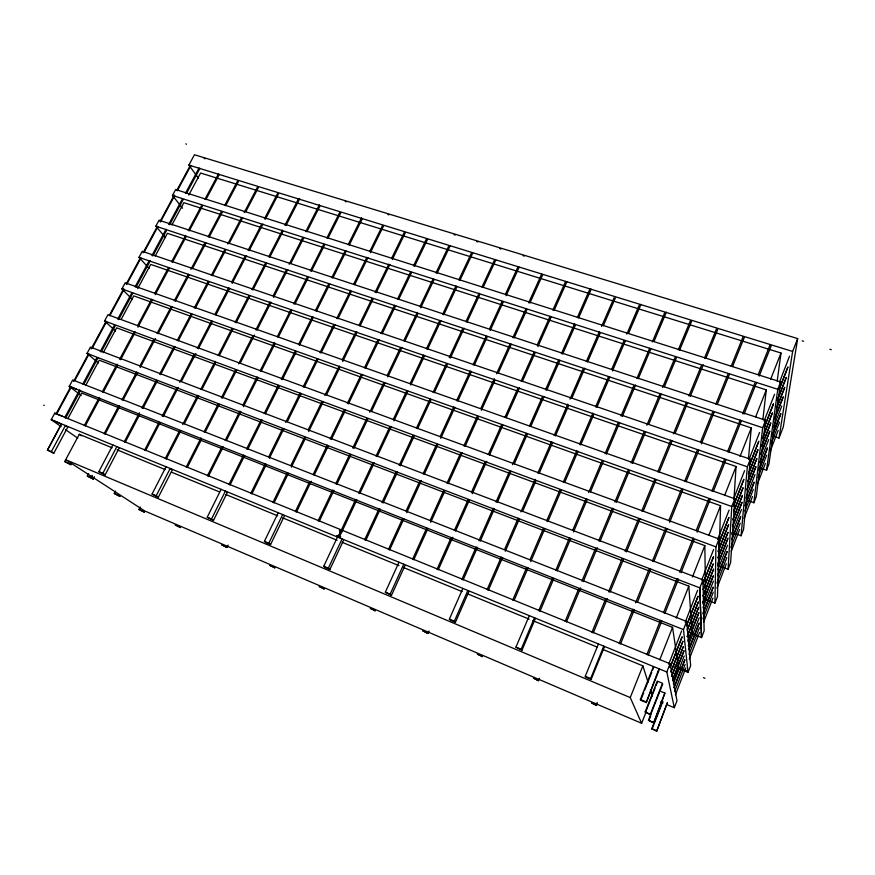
<?xml version="1.0" encoding="UTF-8"?>
<svg xmlns="http://www.w3.org/2000/svg" width="875" height="875" viewBox="0 0 875 875"><rect width="100%" height="100%" fill="white"/><g stroke="black" fill="none" stroke-linecap="round" stroke-linejoin="round"><path stroke-width="1.31" d="M703.445 598.73L714.908 603.148L715.936 546.853L719.031 538.989L107.953 314.727L104.584 320.961L115.598 331.089M719.031 538.989L717.478 596.542L714.908 603.148M121.231 319.266L133.787 295.892L720.562 505.739L718.911 563.522L717.938 566.016M717.839 565.403L728.077 569.231L731.773 506.505L734.814 498.761L125.223 282.789L121.898 288.936L132.409 299.469M733.655 504.306L733.819 501.605M733.994 498.903L736.061 466.506L150.708 264.403L137.703 288.619M734.814 498.761L730.603 562.723L728.077 569.231M732.08 532.503L741.07 535.773L747.359 466.802L750.345 459.189L142.264 251.289L138.983 257.348L149.133 268.384M748.442 458.981L751.297 427.886L167.409 233.33L155.247 255.981M750.345 459.189L743.564 529.353L741.07 535.773M762.869 419.584L766.303 389.878L183.881 202.672L171.883 225.017M746.156 500.041L753.878 502.764L762.694 427.733L765.625 420.252L159.064 220.205L155.837 226.188L165.517 237.573M765.625 420.252L756.339 496.431L753.878 502.764M777.197 381.095L781.003 353.008L200.594 173.031L188.748 195.059M758.778 467.534L766.533 470.203L777.777 389.298L780.664 381.927L175.656 189.525L172.463 195.431L182.536 208.228M780.664 381.927L768.961 463.947L766.533 470.203M772.538 435.903L779.013 438.058L792.63 351.455L797.672 338.592L194.458 154.755L188.869 165.091L198.483 178.227M797.672 338.592L783.256 427.109L779.013 438.058M674.778 691.305L685.125 664.519M689.073 654.369L699.453 627.725M702.909 618.844L713.289 592.2M716.942 583.056L726.852 557.583M730.822 547.4L740.25 523.206M744.909 511L753.309 489.431M758.1 477.356L766.653 455.175M771.094 443.756L779.494 422.188M675.456 694.761L685.803 667.942M689.259 659.05L699.639 632.384M703.587 622.223L712.972 598.084M716.92 588.153L726.316 563.795M731.237 551.359L739.659 529.506M744.078 518.361L752.5 496.486M757.411 484.094L765.352 463.466M770.241 451.095L778.192 430.445M666.75 704.55L674.308 707.722L676.998 700.788L670.075 663.742L54.731 413.23L62.595 416.205M67.878 418.611L81.648 392.995L672.558 627.353L678.705 668.577L688.034 672.383L690.659 665.602L686.667 621.469L72.723 379.947L69.267 386.356L81.189 395.5M662.703 684.075L648.462 720.289L653.658 723.012L664.902 693.098L661.183 691.545M671.77 675.948L683.211 646.702M687.192 636.53L698.633 607.272M703.106 595.831L713.552 569.122M718.036 557.681L727.978 532.241M732.955 519.531L742.405 495.37M747.884 481.381L756.831 458.489M761.808 445.769L770.766 422.877M776.737 407.619L784.689 387.264M671.803 676.134L683.233 646.909M687.214 636.737L698.644 607.513M703.117 596.083L713.552 569.395M718.025 557.955L727.967 532.547M732.944 519.837L742.383 495.698M747.852 481.72L756.798 458.85M761.764 446.141L770.711 423.27M776.683 408.013L784.634 387.691M653.658 723.012L664.902 693.098M656.655 731.248L667.297 702.909L656.655 731.248L651.777 728.678L662.638 700.919M651.995 729.236L662.812 701.575M672.558 679.984L683.966 650.781M688.439 639.352L698.852 612.686M702.822 602.525L713.245 575.859M717.708 564.441L727.628 539.044M732.594 526.345L742.011 502.217M746.977 489.519L755.913 466.659M760.867 453.961L769.803 431.113M774.758 418.414L783.191 396.823M672.591 680.159L683.988 650.978M687.958 640.828L698.863 612.916M702.833 602.766L713.234 576.122M717.697 564.703L728.109 538.059M732.572 526.641L741.989 502.534M746.944 489.847L755.869 467.009M760.823 454.322L769.748 431.484M774.703 418.797L783.136 397.228M688.308 641.856L692.136 632.056L688.822 586.162L99.269 360.194L85.717 385.405M703.15 603.87L705.611 597.559L704.823 545.617L116.638 327.819L103.272 352.691M673.214 681.002L678.53 667.384L687.903 671.202M673.356 684.02L684.206 655.955M688.264 645.827L699.191 617.816M703.019 607.742L713.42 581.098M717.883 569.68L727.508 545.245M731.741 534.166L741.42 509.589M745.894 498.137L755.016 474.534M759.806 462.481L768.753 439.567M773.719 426.836L781.747 406.022M674.045 687.586L684.928 659.684L674.078 687.739M699.267 622.902L688.877 649.534L698.895 624.083M703.216 612.752L713.103 587.387M718.047 574.711L726.95 551.873M731.894 539.197L740.797 516.359M745.741 503.683L754.152 482.114M759.095 469.438L767.495 447.869M771.947 436.461L780.85 413.623M702.866 613.9L713.289 587.169M717.752 575.717L727.18 551.523M732.145 538.803L740.578 517.158M745.041 505.706L753.977 482.792M758.942 470.061L767.375 448.416M772.341 435.684L780.773 414.05M668.73 664.256L681.614 630.952M685.202 622.311L697.605 590.242M701.663 580.092L713.595 549.533M717.642 539.383L729.083 510.103M733.611 499.023L744.57 470.662M749.12 459.233L759.555 432.502M764.105 421.072L774.539 394.341M779.538 382.08L789.534 356.169M674.308 707.722L666.827 672L670.075 663.742M688.034 672.383L683.473 629.595L686.667 621.469M702.975 579.884L699.748 588.109L701.488 637.722L704.156 630.831L702.975 579.884L90.453 347.102L87.03 353.423L98.427 363.016M650.42 714.098L662.506 683.277L657.289 681.111L645.181 711.878L650.661 714.777L645.181 711.878M649.206 719.644L650.694 715.837M670.075 667.373L682.008 636.945M686.481 625.537L697.922 596.378M702.887 583.702L713.333 557.08M718.802 543.134L728.744 517.781M733.72 505.105L743.662 479.752M749.623 464.538L758.57 441.722M764.542 426.508L773.489 403.692M778.958 389.747L787.905 366.931M670.119 667.559L682.095 637.033M686.58 625.592L698.053 596.334M703.041 583.625L713.508 556.916M718.998 542.927L728.973 517.497M733.458 506.045L743.936 479.336M749.416 465.347L758.898 441.186M764.378 427.197L773.358 404.305M779.341 389.047L787.817 367.423M670.939 671.748L682.872 641.288M687.345 629.869L698.283 601.945M703.248 589.258L713.191 563.872M718.167 551.173L728.602 524.519M733.578 511.831L743.017 487.714M748.486 473.758L757.936 449.641M763.405 435.684L772.352 412.836M777.317 400.137L786.275 377.3M670.983 671.945L682.894 641.506M687.367 630.088L698.294 602.197M703.259 589.509L713.191 564.145M718.156 551.469L728.591 524.836M733.556 512.159L742.995 488.064M748.453 474.108L757.892 450.012M762.366 438.605L772.297 413.241M777.262 400.553L786.209 377.727M659.761 659.761L672.58 627.288M676.211 618.1L688.822 586.162M692.431 576.997L704.823 545.617M708.859 535.38L720.562 505.739M724.577 495.567L736.061 466.506M740.009 456.498L751.297 427.886M755.672 416.817L766.303 389.878M770.602 379.345L781.003 353.008M653.428 666.498L640.38 699.464L640.697 700.263L646.231 702.592L658.973 668.763M646.231 702.592L659.203 669.692M645.444 712.567L655.091 688.056M656.053 685.606L657.508 681.92M641.627 723.286L630.252 697.583L65.723 459.714L144.747 510.978L641.627 723.286L646.023 712.097M640.697 700.263L643.694 692.683M644.689 690.156L651.678 672.481M652.673 669.955L653.68 667.428M646.855 654.609L660.472 620.375M663.491 612.763L677.108 578.528M679.634 572.195L693.252 537.961M696.27 530.348L708.881 498.652M711.911 491.039L724.522 459.342M727.541 451.741L740.152 420.044M742.678 413.7L754.775 383.272M758.308 374.391L769.912 345.231M630.252 697.583L642.862 665.864L602.427 649.25M648.244 655.178L661.861 620.922M664.88 613.309L678.497 579.064M681.012 572.72L694.127 539.733M697.145 532.131L710.259 499.144M713.278 491.531L725.889 459.823M728.908 452.211L741.519 420.492M744.034 414.148L756.645 382.441M759.161 376.097L771.258 345.647M633.008 609.164L619.194 643.344L620.561 643.902L634.375 609.711M635.567 602.842L649.37 568.662M652.444 561.072L665.744 528.161M668.817 520.559L681.603 488.917M684.666 481.327L697.462 449.673M700.525 442.083L712.808 411.698M715.87 404.108L728.153 373.734M731.227 366.133L742.984 337.017M637.438 602.109L650.738 569.188M653.8 561.586L667.1 528.664M669.659 522.331L682.959 489.398M686.022 481.808L698.808 450.144M701.367 443.811L714.153 412.147M717.216 404.556L729.488 374.161M732.561 366.559L744.319 337.433M596.159 704.922L591.62 702.953L596.575 705.556L597.155 702.45M598.434 643.956L585.255 676.277L585.791 677.152L591.161 679.416L604.275 647.172M591.161 679.416L590.636 678.541L603.816 646.166M605.445 599.397L591.959 632.253L593.316 632.811L607.316 598.664M608.562 591.817L622.048 558.95M625.166 551.37L638.652 518.514M641.758 510.923L654.73 479.325M657.836 471.745L670.808 440.147M673.4 433.836L686.372 402.238M688.964 395.916L701.411 365.586M704.528 357.995L716.461 328.934M609.908 592.342L623.394 559.464M626.5 551.884L639.986 519.006M643.092 511.416L656.064 479.806M659.17 472.227L672.142 440.606M675.248 433.027L687.695 402.675M690.288 396.353L703.248 364.744M705.841 358.422L717.773 329.339M566.486 621.884L580.617 587.923M583.242 581.634L597.373 547.684M599.998 541.395L613.605 508.692M616.23 502.403L629.322 470.969M632.461 463.422L645.553 431.977M648.692 424.441L661.259 394.253M664.398 386.706L676.441 357.777M679.58 350.241L691.622 321.311M538.497 680.717L533.477 678.092L538.497 680.717L539.503 678.3M565.152 621.338L578.769 588.656M581.919 581.109L595.536 548.428M598.675 540.892L612.292 508.211M614.906 501.922L628.009 470.498M631.148 462.952L644.241 431.528M646.855 425.239L659.958 393.816M662.572 387.537L675.139 357.361M678.289 349.825L690.331 320.906M521.948 650.278L521.139 649.305L534.483 617.75L535.238 618.866L521.948 650.278L515.955 647.128L529.32 615.628M552.552 577.948L538.759 610.586L540.061 611.122L553.864 578.462M555.745 570.413L569.538 537.775M572.731 530.239L585.998 498.859M588.656 492.581L601.923 461.191M605.106 453.666L618.373 422.275M621.031 415.997L633.773 385.864M636.956 378.339L649.698 348.206M652.345 341.928L664.562 313.053M557.047 570.927L570.839 538.278M573.497 532L587.3 499.341M590.483 491.805L603.214 461.661M606.397 454.125L619.664 422.723M622.322 416.445L635.589 385.044M638.236 378.766L650.978 348.622M654.161 341.086L666.367 312.189M526.739 567.394L512.761 599.998L514.052 600.523L528.03 567.908M529.966 559.88L543.419 528.522M546.645 520.997L560.088 489.65M563.314 482.125L576.756 450.778M579.447 444.511L592.9 413.153M595.591 406.886L608.497 376.786M611.723 369.272L624.094 340.43M626.784 334.152L639.155 305.309M530.72 561.641L544.698 529.014M547.925 521.489L561.367 490.12M564.594 482.595L578.036 451.238M580.727 444.959L593.633 414.848M596.859 407.323L609.766 377.212M612.445 370.945L625.352 340.834M628.578 333.298L640.948 304.445M501.32 557.003L487.145 589.575L488.425 590.089L502.578 557.506M504.58 549.489L518.208 518.164M520.931 511.908L535.095 479.336M537.819 473.069L551.447 441.755M554.17 435.488L567.788 404.162M569.975 399.153L583.045 369.086M586.316 361.572L599.397 331.505M601.573 326.495L614.108 297.686M505.312 551.239L519.466 518.656M522.736 511.131L535.817 481.053M539.087 473.528L552.705 442.203M555.428 435.936L568.498 405.858M571.769 398.333L584.839 368.255M587.562 361.987L600.097 333.156M603.367 325.642L615.344 298.069M468.869 591.642L455.438 622.289L450.472 620.2L449.378 619.117L462.886 588.405M455.438 622.289L454.355 621.206L467.852 590.439M476.219 546.897L461.923 579.305L463.181 579.819L477.466 547.389M478.964 540.663L493.248 508.255M496.005 502.02L509.742 470.859M512.487 464.625L526.225 433.464M529.528 425.983L542.172 397.305M545.464 389.834L558.655 359.909M561.4 353.686L574.591 323.761M577.336 317.527L589.98 288.859M480.211 541.155L494.495 508.725M497.241 502.491L510.978 471.319M514.281 463.837L527.461 433.902M530.764 426.42L543.955 396.495M546.7 390.25L559.891 360.325M562.636 354.091L575.269 325.402M578.572 317.92L591.205 289.242M427.962 633.434L422.833 630.788L427.962 633.434L429.034 631.017M450.986 538.048L437.073 569.188L438.309 569.691L452.78 537.283M454.333 530.567L468.245 499.428M471.581 491.958L484.936 462.066M488.272 454.584L501.637 424.692M504.973 417.222L517.77 388.566M521.117 381.095L533.914 352.45M537.25 344.969L550.058 316.323M552.836 310.1L565.633 281.444M455.558 531.059L469.47 499.898M472.248 493.675L486.719 461.267M489.497 455.044L502.852 425.13M506.198 417.648L519.542 387.745M522.331 381.511L535.128 352.855M537.906 346.62L551.261 316.717M554.05 310.483L566.847 281.816M405.027 565.469L391.464 595.372L390.141 594.202L403.769 564.178M426.683 528.095L412.595 559.212L413.809 559.705L427.886 528.577M430.062 520.625L443.581 490.744M446.961 483.273L460.491 453.403M463.87 445.933L477.389 416.052M480.769 408.581L494.298 378.711M496.552 373.723L510.07 343.853M512.892 337.63L525.853 308.995M528.664 302.772L541.625 274.137M430.708 522.342L444.795 491.214M448.175 483.733L462.252 452.605M465.073 446.37L478.592 416.489M481.414 410.255L494.933 380.363M498.312 372.892L511.273 344.247M514.084 338.023L527.045 309.378M529.856 303.144L542.817 274.498M391.464 595.372L385.35 592.178L398.989 562.22M403.856 518.886L389.659 549.883L388.467 549.391L402.664 518.416M406.7 512.684L421.466 480.462M424.309 474.261L437.938 444.511M440.77 438.309L454.967 407.323M457.811 401.122L471.439 371.372M474.283 365.17L487.342 336.667M490.186 330.466L503.245 301.952M506.078 295.75L519.148 267.247M406.077 510.978L419.705 481.239M423.117 473.802L436.745 444.073M440.158 436.636L453.786 406.897M456.63 400.706L470.258 370.967M473.102 364.766L486.161 336.273M489.573 328.836L502.064 301.58M505.477 294.142L517.967 266.875M379.061 508.747L364.689 539.711L365.87 540.192L380.242 509.206M381.938 502.545L396.309 471.581M399.186 465.391L412.978 435.662M416.434 428.225L430.227 398.497M433.103 392.306L446.327 363.814M449.203 357.623L462.416 329.131M465.872 321.705L479.095 293.212M481.972 287.022L494.616 259.777M383.119 503.016L397.48 472.03M400.356 465.839L414.148 436.1M417.605 428.663L430.817 400.159M434.273 392.722L447.486 364.219M450.363 358.028L464.155 328.289M467.031 322.088L479.675 294.831M483.131 287.394L495.775 260.127M337.488 537.02L323.739 566.267L325.303 567.525L329.897 569.461L343.569 540.269M340.266 537.622L340.528 536.856L340.266 537.622L336.952 536.244L337.291 535.533L338.559 536.08L340.747 531.431L338.559 536.08M339.773 530.25L339.478 530.873L340.747 531.431L339.478 530.873L340.933 530.513M337.017 536.298L337.345 535.587M356.902 499.8L342.42 530.644L341.261 530.163L355.742 499.341M358.641 493.172L372.542 463.575M376.009 456.181L389.922 426.584M393.389 419.191L406.711 390.819M410.189 383.425L423.511 355.064M426.409 348.895L439.731 320.534M442.63 314.366L455.952 286.005M458.85 279.847L471.592 252.711M339.347 536.375C348.305 521.675 336.044 536.648 340.594 536.911M359.8 493.631L374.281 462.788M377.169 456.619L391.07 427.011M393.969 420.842L407.87 391.234M410.769 385.066L424.67 355.458M427.558 349.289L440.88 320.917M443.778 314.748L457.1 286.377M459.998 280.208L472.741 253.061M329.897 569.461L328.355 568.203L342.081 538.902M332.817 489.934L318.161 520.756L319.309 521.227L333.955 490.394M335.748 483.766L349.814 454.18M352.745 448.011L366.811 418.425M369.742 412.256L383.808 382.659M387.319 375.266L400.214 348.141M403.736 340.736L417.211 312.386M420.142 306.217L433.038 279.092M435.969 272.923L448.864 245.798M336.886 484.225L350.952 454.617M353.883 448.448L367.948 418.841M371.459 411.447L384.945 383.075M387.877 376.906L401.942 347.298M404.873 341.13L417.758 313.994M420.689 307.825L434.175 279.453M437.095 273.284L449.991 246.148M311.281 481.239L296.516 511.952L295.389 511.492L309.564 482.027M314.234 475.103L328.398 445.627M331.352 439.48L345.516 410.003M348.469 403.856L362.633 374.38M365.586 368.244L379.17 339.992M382.123 333.845L395.697 305.594M398.65 299.458L411.633 272.431M414.586 266.295L427.58 239.269M278.239 512.739L264.403 541.308L266.175 542.642L270.605 544.502L284.364 515.987M313.108 474.655L327.272 445.189M330.225 439.053L344.4 409.588M347.342 403.452L360.927 375.211M364.47 367.839L378.044 339.609M380.997 333.462L394.581 305.222M397.534 299.086L410.517 272.081M413.47 265.934L426.464 238.93M270.605 544.502L268.844 543.167L282.669 514.555M287.273 472.883L272.945 502.348L274.061 502.808L288.389 473.32M290.861 465.511L304.598 437.27M308.175 429.898L321.912 401.658M324.898 395.522L339.238 366.045M342.223 359.909L355.961 331.658M358.947 325.522L372.083 298.506M375.069 292.37L388.806 264.13M391.792 257.983L404.338 232.203M291.375 467.173L305.703 437.697M308.689 431.55L323.028 402.062M326.605 394.702L339.741 367.675M342.727 361.528L357.066 332.041M360.052 325.905L373.188 298.878M376.173 292.731L389.9 264.48M392.295 259.569L405.431 232.542M265.245 463.98L250.808 493.336L251.912 493.784L266.339 464.417M268.855 456.652L282.68 428.52M285.688 422.406L300.125 393.05M303.133 386.936L316.969 358.816M319.977 352.702L333.802 324.57M336.809 318.456L350.645 290.325M353.653 284.211L366.887 257.305M369.895 251.191L382.517 225.509M269.347 458.303L283.773 428.936M287.383 421.597L301.219 393.455M304.227 387.341L318.052 359.198M321.059 353.084L334.895 324.942M337.903 318.828L351.127 291.911M354.736 284.572L367.97 257.655M370.377 252.766L383.6 225.848M226.986 547.477L221.703 544.786L226.986 547.477L228.145 545.136M243.578 455.087L228.988 484.444L230.07 484.892L244.661 455.514M246.619 448.973L261.22 419.606M264.261 413.492L278.25 385.35M281.291 379.236L295.28 351.094M298.933 343.755L312.309 316.838M315.35 310.723L328.738 283.806M331.778 277.681L345.155 250.775M348.195 244.65L361.572 217.733M247.702 449.4L262.303 420.022M265.344 413.897L279.322 385.744M282.373 379.63L296.352 351.477M299.392 345.363L313.381 317.209M316.422 311.084L329.809 284.156M332.85 278.042L346.227 251.114M349.267 245L362.042 219.297M213.456 520.45L227.292 492.592L225.411 491.083L211.498 519.05L213.456 520.45L207.222 517.245L221.134 489.333M222.152 446.436L207.463 475.683L208.523 476.12L223.223 446.863M225.214 440.344L239.914 411.097M242.977 405.005L257.053 376.972M260.116 370.88L274.203 342.847M277.266 336.755L290.73 309.947M293.792 303.855L307.267 277.036M310.33 270.944L323.805 244.136M326.867 238.044L339.719 212.45M226.286 440.759L240.975 411.502M243.425 406.623L258.125 377.366M261.177 371.273L275.264 343.23M278.327 337.127L291.791 310.308M294.853 304.216L308.328 277.397M311.391 271.294L324.855 244.475M327.917 238.383L340.78 212.778M201.458 439.534L187.283 467.469L186.233 467.042L201.02 437.905M205.155 432.25L219.33 404.316M222.414 398.234L236.589 370.3M240.286 363.016L254.461 335.081M256.922 330.225L271.097 302.291M273.569 297.434L287.744 269.5M290.828 263.43L303.767 237.923M306.852 231.853L319.791 206.347M204.105 431.834L218.28 403.911M221.364 397.841L235.539 369.917M238.623 363.847L252.798 335.923M255.883 329.853L270.058 301.93M273.142 295.859L286.081 270.364M289.166 264.294L302.728 237.584M305.802 231.514L319.364 204.805M158.331 497.252L156.209 495.786L170.177 468.453L172.233 470.017L158.331 497.252L152.075 494.047L166.042 466.758M139.016 509.436L144.342 512.127L139.016 509.436L140.241 507.041M179.627 430.566L165.287 458.511L166.327 458.938L180.666 430.981M182.733 424.495L197.695 395.336M200.812 389.255L215.141 361.32M218.258 355.239L231.963 328.508M235.08 322.438L248.795 295.706M251.912 289.636L265.617 262.905M268.734 256.834L282.439 230.103M284.933 225.236L298.648 198.516M184.395 423.686L198.734 395.73M201.852 389.659L215.556 362.917M219.297 355.622L233.002 328.88M236.119 322.809L249.823 296.067M252.941 289.986L266.645 263.244M269.762 257.173L282.855 231.645M285.961 225.564L299.677 198.833M159.053 422.253L144.638 450.1L145.655 450.516L160.081 422.669M162.192 416.205L176.619 388.358M179.758 382.309L194.173 354.462M197.312 348.414L211.739 320.567M214.867 314.519L228.67 287.886M231.809 281.838L244.978 256.408M248.106 250.359L261.275 224.941M264.414 218.881L277.583 193.463M163.22 416.609L178.27 387.548M181.398 381.489L195.825 353.631M198.33 348.786L212.133 322.153M215.895 314.88L229.688 288.236M232.192 283.391L246.619 255.544M249.123 250.698L262.927 224.055M265.431 219.209L278.6 193.78M114.275 493.478L119.897 496.333L114.275 493.478L115.5 491.116M119.087 448.219L105.142 474.863L102.845 473.342L116.867 446.611M139.398 412.847L124.25 441.798L125.267 442.214L139.781 414.455M141.925 408.023L156.439 380.286M159.589 374.248L174.103 346.511M177.264 340.473L191.144 313.939M194.305 307.912L208.184 281.367M211.345 275.341L224.591 250.009M227.752 243.972L241.631 217.438M244.158 212.614L257.403 187.283M142.931 408.428L157.445 380.669M160.606 374.631L175.12 346.883M178.27 340.845L192.15 314.3M195.311 308.262L209.191 281.717M212.341 275.68L225.597 250.338M229.381 243.097L242.638 217.755M245.787 211.728L258.409 187.589M94.478 476.766L93.242 479.106L91.088 477.717L92.323 475.377M105.142 474.863L98.864 471.669L112.886 444.97M118.814 405.836L104.147 433.617L105.142 434.022L119.82 406.241M122.008 399.798L136.675 372.028M139.869 365.991L153.902 339.423M157.084 333.386L171.117 306.819M174.311 300.781L188.344 274.214M190.892 269.38L204.925 242.812M208.119 236.775L221.517 211.422M224.7 205.384L237.453 181.223M123.003 400.192L137.67 372.411M140.23 367.577L155.531 338.581M158.08 333.747L172.113 307.169M175.306 301.131L189.339 274.553M192.522 268.516L205.92 243.141M209.103 237.103L222.502 211.739M225.695 205.691L238.448 181.53M93.242 479.106L87.303 476.087L88.539 473.736M85.291 425.939L100.056 398.245M103.261 392.23L117.381 365.739M120.586 359.712L135.341 332.019M137.911 327.206L152.666 299.512M155.236 294.7L169.356 268.209M172.561 262.194L186.036 236.906M189.241 230.891L202.716 205.603M205.931 199.587L219.406 174.3M64.706 461.508L70.919 464.691L64.706 461.508L79.275 434.306L112.131 447.803M84.306 425.534L99.072 397.852M102.277 391.836L117.031 364.153M119.602 359.341L134.367 331.658M137.572 325.642L151.692 299.162M154.897 293.147L168.372 267.87M171.577 261.855L185.697 235.375M188.267 230.562L201.742 205.286M204.947 199.27L218.422 173.994M65.428 425.523L51.33 451.664L53.78 453.25L67.758 427.175L65.384 425.513M77.022 389.419L69.278 386.138M79.581 389.977L64.75 417.583L65.723 417.977L80.555 390.359M82.83 383.994L97.005 357.58M100.253 351.608L114.439 325.194M117.688 319.211L131.863 292.808M135.111 286.825L148.652 261.614M151.9 255.642L166.075 229.228M168.678 224.448L182.219 199.237M185.467 193.266L199.008 168.055M83.792 384.377L97.978 357.952M101.227 351.969L115.402 325.555M118.65 319.572L132.836 293.158M136.084 287.175L150.259 260.75M152.862 255.97L166.403 230.748M169.641 224.766L183.181 199.555M186.43 193.572L199.97 168.35M54.83 413.044L51.22 419.716L58.953 422.887M70.35 387.428L56.055 413.875L56.58 414.258L71.509 386.619M73.598 381.413L88.539 353.762M91.131 348.95L106.083 321.3M109.331 315.284L123.616 288.837M126.219 284.025L140.514 257.578M143.106 252.766L157.402 226.308M160.005 221.506L174.3 195.048M176.892 190.236L189.886 166.195M74.758 380.614L89.031 354.178M92.28 348.173L106.553 321.738M109.802 315.733L124.086 289.297M126.678 284.484L140.963 258.059M144.2 252.044L157.828 226.811M160.431 222.009L174.705 195.573M177.308 190.772L190.936 165.539M341.261 530.261L342.355 530.173M341.075 530.392L341.6 529.834M204.17 158.452L205.144 158.769M345.231 201.48L346.281 201.808M387.931 214.506L389.014 214.834M454.147 234.697L455.262 235.047M476.809 241.609L477.947 241.959M499.789 248.62L500.948 248.981M523.086 255.73L524.256 256.091M802.2 340.867L803.567 341.283M829.861 349.3L831.25 349.727M188.869 165.091L792.63 351.455M172.463 195.431L777.777 389.298M155.837 226.188L762.694 427.733M138.983 257.348L747.359 466.802M121.898 288.936L731.773 506.505M104.584 320.961L715.936 546.853M87.03 353.423L699.847 587.88L701.564 637.525L692.267 633.839M69.267 386.356L683.473 629.595M674.953 666.05L676.364 666.63M703.5 677.677L704.933 678.256M336.952 536.244L340.2 537.567M666.827 672L51.198 419.705L61.173 426.639M117.184 449.881L165.211 469.613M171.522 472.205L219.548 491.936M225.859 494.528L277.67 515.823M282.723 517.891L337.061 540.225M342.114 542.292L398.978 565.655M402.773 567.219L462.164 591.62M467.217 593.698L529.134 619.139M532.93 620.692L597.373 647.172M660.45 701.914L662.966 702.964M51.373 451.686L47.447 450.034L61.502 423.916L47.48 450.045L53.78 453.25M98.864 471.669L102.845 473.342M152.075 494.047L156.209 495.786M207.222 517.245L211.498 519.05M264.403 541.308L268.844 543.167M323.739 566.267L328.355 568.203M385.35 592.178L390.141 594.202M449.378 619.117L454.355 621.206M515.955 647.128L521.139 649.305M585.255 676.277L590.636 678.541M640.38 699.464L645.947 701.805M648.462 720.289L653.439 722.4M87.303 476.087L91.088 477.717M651.777 728.678L656.458 730.702M65.592 429.712L77.788 438.189M79.275 434.306L81.495 435.859M43.75 405.158L44.297 405.541M185.927 143.752L186.331 144.32M642.862 665.864L648.025 682.15M650.398 689.664L652.389 695.931M481.512 655.9L477.247 654.052L482.322 656.688L481.512 655.9M374.172 610.006L370.147 608.256L375.32 610.925L374.172 610.006M323.028 588.142L319.113 586.436L324.33 589.116L323.028 588.142M273.459 566.945L269.664 565.294L274.914 567.973L273.459 566.945M178.784 526.466L175.186 524.902L180.502 527.592L178.784 526.466"/></g></svg>
